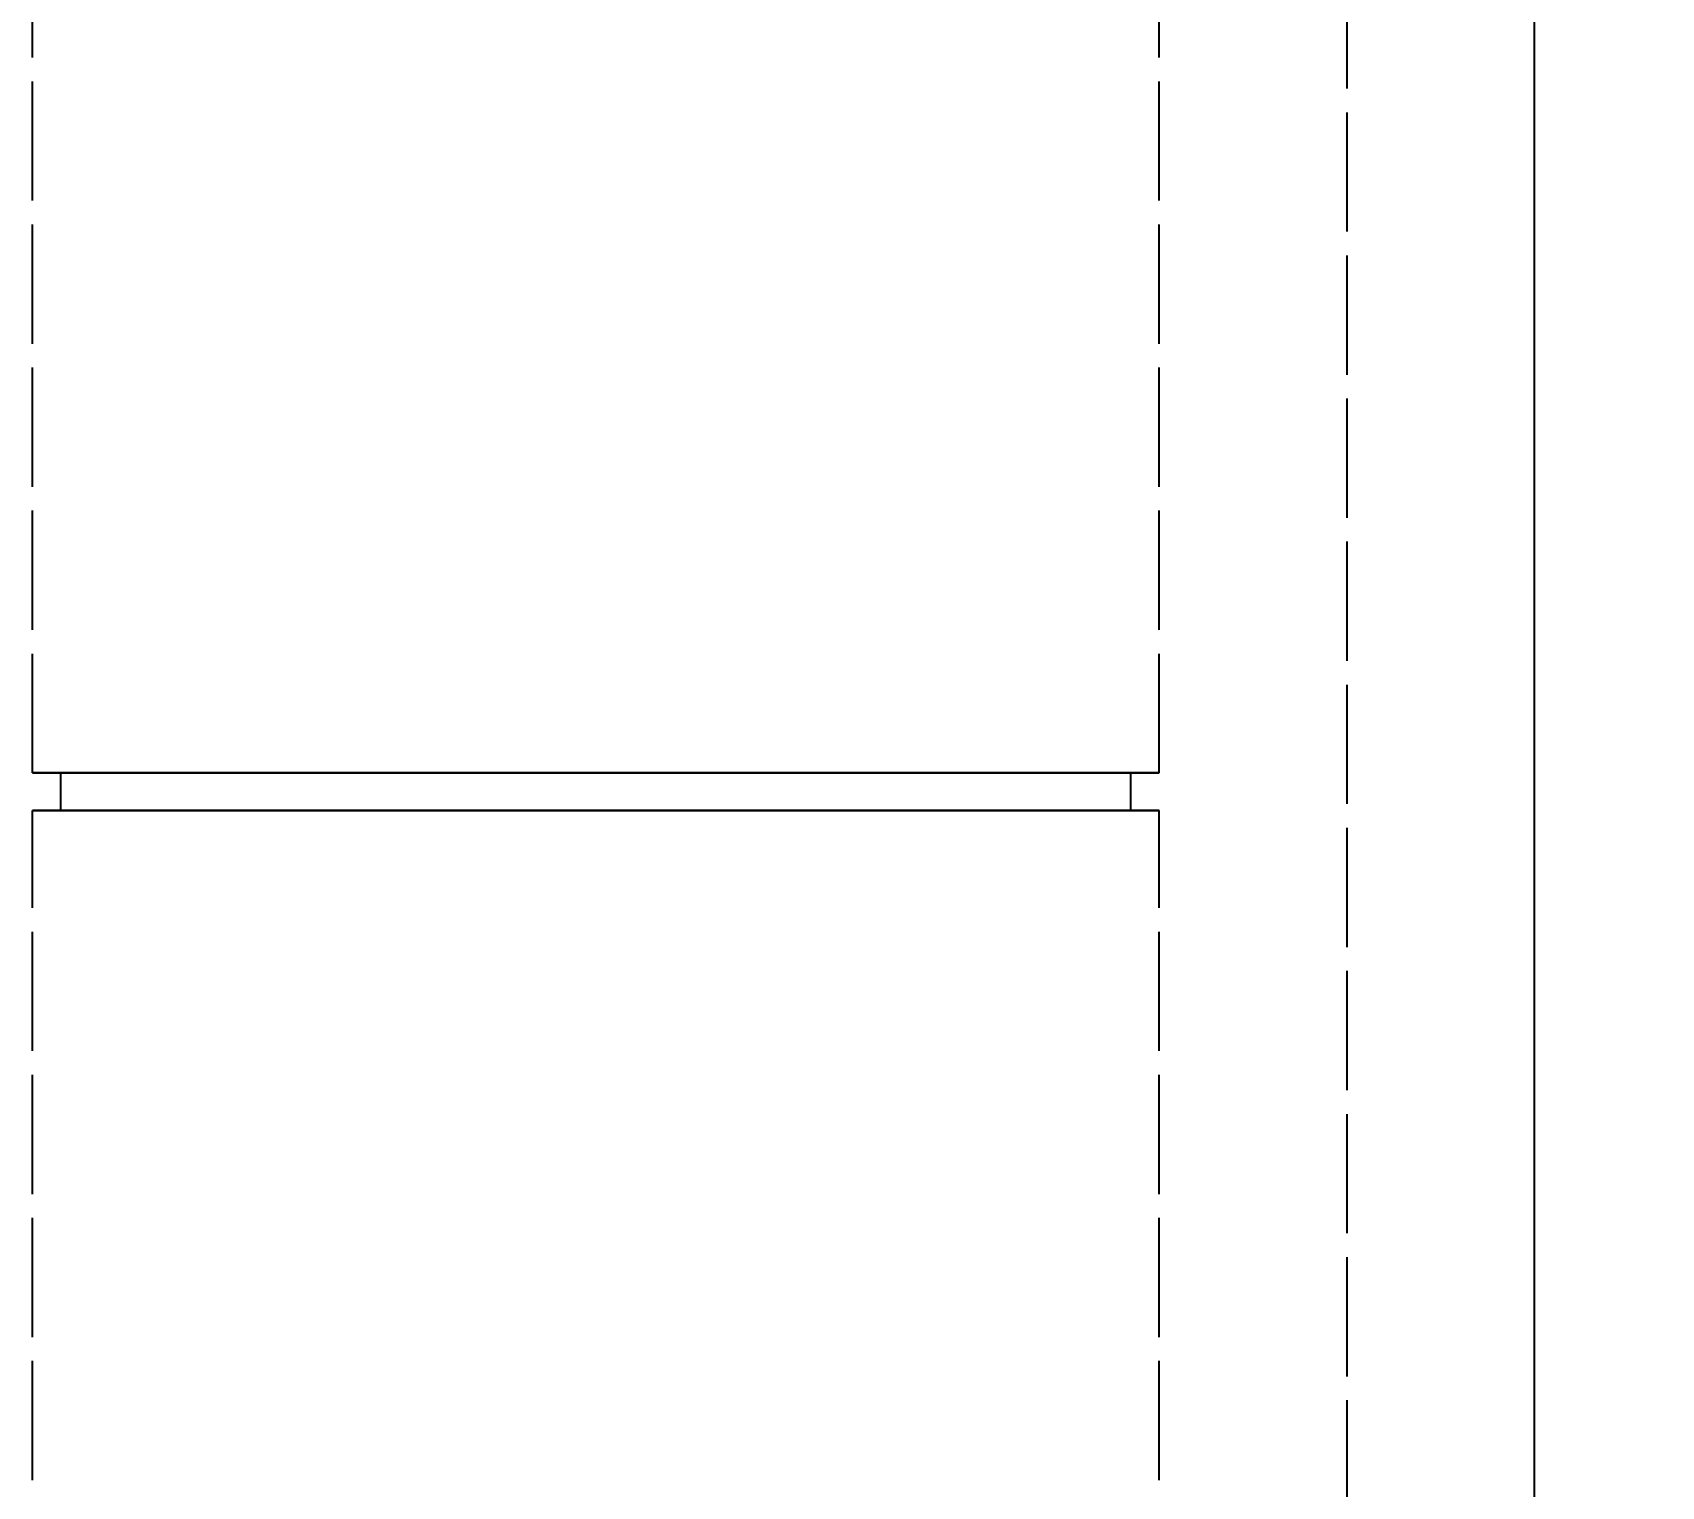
# Model space of a CAD drawing. Header units: millimetres. Extents: x -13 to 272, y -50 to 160.
# Drawn here: x 33.25 to 50.6, y 113.11 to 128.6 of the extents above; entities that cross this region are included whole.
import ezdxf

# ---------------------------------------------------------------- set-up
doc = ezdxf.new("R2010")
doc.units = ezdxf.units.MM
doc.linetypes.add('DASHED', pattern=[1.524, 1.27, -0.254])
for name, color, linetype in [('DIMS', 3, 'CONTINUOUS'), ('HIDDEN', 8, 'DASHED'), ('VISIBLE', 7, 'CONTINUOUS')]:
    doc.layers.add(name, color=color, linetype=linetype)
doc.styles.add('OpenSansCondensed-Light', font='OpenSansCondensed-Light.ttf')
doc.dimstyles.new('EZDXF', dxfattribs={"dimtxt": 0.25, "dimasz": 0.175, "dimexe": 0.375, "dimexo": 0.125, "dimgap": 0.1, "dimtad": 1, "dimlfac": 100, "dimzin": 12, "dimdsep": 46, "dimtxsty": 'OpenSansCondensed-Light', "dimblk": 'ARCHTICK', "dimcen": 2.5, "dimazin": 3, "dimtfac": 0.5, "dimtmove": 2, "dimatfit": 3})

# ---------------------------------------------------------------- blocks, each defined once
blk = doc.blocks.new('_ARCHTICK')
at = {"color": 0, "linetype": 'BYBLOCK', "const_width": 0.15}
blk.add_lwpolyline([(-0.5, -0.5), (0.5, 0.5)], dxfattribs=at)

msp = doc.modelspace()

# ---------------------------------------------------------------- linework, layer by layer
at = {"layer": 'HIDDEN'}
for points in [[(47.25, 144.51), (47.25, 105.51)], [(33.25, 120.71), (33.25, 137.51)], [(45.25, 120.71), (45.25, 137.51)], [(45.25, 120.71), (45.05952, 120.71), (44.86905, 120.71), (44.67857, 120.71), (44.4881, 120.71), (44.29762, 120.71), (44.10714, 120.71), (43.91667, 120.71), (43.72619, 120.71), (43.53571, 120.71), (43.34524, 120.71), (43.15476, 120.71), (42.96429, 120.71), (42.77381, 120.71), (42.58333, 120.71), (42.39286, 120.71), (42.20238, 120.71), (42.0119, 120.71), (41.82143, 120.71), (41.63095, 120.71), (41.44048, 120.71), (41.25, 120.71), (41.05952, 120.71), (40.86905, 120.71), (40.67857, 120.71), (40.4881, 120.71), (40.29762, 120.71), (40.10714, 120.71), (39.91667, 120.71), (39.72619, 120.71), (39.53571, 120.71), (39.34524, 120.71), (39.15476, 120.71), (38.96429, 120.71), (38.77381, 120.71), (38.58333, 120.71), (38.39286, 120.71), (38.20238, 120.71), (38.0119, 120.71), (37.82143, 120.71), (37.63095, 120.71), (37.44048, 120.71), (37.25, 120.71), (37.05952, 120.71), (36.86905, 120.71), (36.67857, 120.71), (36.4881, 120.71), (36.29762, 120.71), (36.10714, 120.71), (35.91667, 120.71), (35.72619, 120.71), (35.53571, 120.71), (35.34524, 120.71), (35.15476, 120.71), (34.96429, 120.71), (34.77381, 120.71), (34.58333, 120.71), (34.39286, 120.71), (34.20238, 120.71), (34.0119, 120.71), (33.82143, 120.71), (33.63095, 120.71), (33.44048, 120.71), (33.25, 120.71)], [(33.25, 120.71), (33.44048, 120.71), (33.63095, 120.71), (33.82143, 120.71), (34.0119, 120.71), (34.20238, 120.71), (34.39286, 120.71), (34.58333, 120.71), (34.77381, 120.71), (34.96429, 120.71), (35.15476, 120.71), (35.34524, 120.71), (35.53571, 120.71), (35.72619, 120.71), (35.91667, 120.71), (36.10714, 120.71), (36.29762, 120.71), (36.4881, 120.71), (36.67857, 120.71), (36.86905, 120.71), (37.05952, 120.71), (37.25, 120.71), (37.44048, 120.71), (37.63095, 120.71), (37.82143, 120.71), (38.0119, 120.71), (38.20238, 120.71), (38.39286, 120.71), (38.58333, 120.71), (38.77381, 120.71), (38.96429, 120.71), (39.15476, 120.71), (39.34524, 120.71), (39.53571, 120.71), (39.72619, 120.71), (39.91667, 120.71), (40.10714, 120.71), (40.29762, 120.71), (40.4881, 120.71), (40.67857, 120.71), (40.86905, 120.71), (41.05952, 120.71), (41.25, 120.71), (41.44048, 120.71), (41.63095, 120.71), (41.82143, 120.71), (42.0119, 120.71), (42.20238, 120.71), (42.39286, 120.71), (42.58333, 120.71), (42.77381, 120.71), (42.96429, 120.71), (43.15476, 120.71), (43.34524, 120.71), (43.53571, 120.71), (43.72619, 120.71), (43.91667, 120.71), (44.10714, 120.71), (44.29762, 120.71), (44.4881, 120.71), (44.67857, 120.71), (44.86905, 120.71), (45.05952, 120.71), (45.25, 120.71)], [(44.95, 120.71), (44.76905, 120.71), (44.5881, 120.71), (44.40714, 120.71), (44.22619, 120.71), (44.04524, 120.71), (43.86429, 120.71), (43.68333, 120.71), (43.50238, 120.71), (43.32143, 120.71), (43.14048, 120.71), (42.95952, 120.71), (42.77857, 120.71), (42.59762, 120.71), (42.41667, 120.71), (42.23571, 120.71), (42.05476, 120.71), (41.87381, 120.71), (41.69286, 120.71), (41.5119, 120.71), (41.33095, 120.71), (41.15, 120.71), (40.96905, 120.71), (40.7881, 120.71), (40.60714, 120.71), (40.42619, 120.71), (40.24524, 120.71), (40.06429, 120.71), (39.88333, 120.71), (39.70238, 120.71), (39.52143, 120.71), (39.34048, 120.71), (39.15952, 120.71), (38.97857, 120.71), (38.79762, 120.71), (38.61667, 120.71), (38.43571, 120.71), (38.25476, 120.71), (38.07381, 120.71), (37.89286, 120.71), (37.7119, 120.71), (37.53095, 120.71), (37.35, 120.71), (37.16905, 120.71), (36.9881, 120.71), (36.80714, 120.71), (36.62619, 120.71), (36.44524, 120.71), (36.26429, 120.71), (36.08333, 120.71), (35.90238, 120.71), (35.72143, 120.71), (35.54048, 120.71), (35.35952, 120.71), (35.17857, 120.71), (34.99762, 120.71), (34.81667, 120.71), (34.63571, 120.71), (34.45476, 120.71), (34.27381, 120.71), (34.09286, 120.71), (33.9119, 120.71), (33.73095, 120.71), (33.55, 120.71)], [(33.55, 120.71), (33.73095, 120.71), (33.9119, 120.71), (34.09286, 120.71), (34.27381, 120.71), (34.45476, 120.71), (34.63571, 120.71), (34.81667, 120.71), (34.99762, 120.71), (35.17857, 120.71), (35.35952, 120.71), (35.54048, 120.71), (35.72143, 120.71), (35.90238, 120.71), (36.08333, 120.71), (36.26429, 120.71), (36.44524, 120.71), (36.62619, 120.71), (36.80714, 120.71), (36.9881, 120.71), (37.16905, 120.71), (37.35, 120.71), (37.53095, 120.71), (37.7119, 120.71), (37.89286, 120.71), (38.07381, 120.71), (38.25476, 120.71), (38.43571, 120.71), (38.61667, 120.71), (38.79762, 120.71), (38.97857, 120.71), (39.15952, 120.71), (39.34048, 120.71), (39.52143, 120.71), (39.70238, 120.71), (39.88333, 120.71), (40.06429, 120.71), (40.24524, 120.71), (40.42619, 120.71), (40.60714, 120.71), (40.7881, 120.71), (40.96905, 120.71), (41.15, 120.71), (41.33095, 120.71), (41.5119, 120.71), (41.69286, 120.71), (41.87381, 120.71), (42.05476, 120.71), (42.23571, 120.71), (42.41667, 120.71), (42.59762, 120.71), (42.77857, 120.71), (42.95952, 120.71), (43.14048, 120.71), (43.32143, 120.71), (43.50238, 120.71), (43.68333, 120.71), (43.86429, 120.71), (44.04524, 120.71), (44.22619, 120.71), (44.40714, 120.71), (44.5881, 120.71), (44.76905, 120.71), (44.95, 120.71)], [(33.55, 120.31), (33.55, 120.71)], [(44.95, 120.31), (44.95, 120.71)], [(45.25, 120.31), (45.05952, 120.31), (44.86905, 120.31), (44.67857, 120.31), (44.4881, 120.31), (44.29762, 120.31), (44.10714, 120.31), (43.91667, 120.31), (43.72619, 120.31), (43.53571, 120.31), (43.34524, 120.31), (43.15476, 120.31), (42.96429, 120.31), (42.77381, 120.31), (42.58333, 120.31), (42.39286, 120.31), (42.20238, 120.31), (42.0119, 120.31), (41.82143, 120.31), (41.63095, 120.31), (41.44048, 120.31), (41.25, 120.31), (41.05952, 120.31), (40.86905, 120.31), (40.67857, 120.31), (40.4881, 120.31), (40.29762, 120.31), (40.10714, 120.31), (39.91667, 120.31), (39.72619, 120.31), (39.53571, 120.31), (39.34524, 120.31), (39.15476, 120.31), (38.96429, 120.31), (38.77381, 120.31), (38.58333, 120.31), (38.39286, 120.31), (38.20238, 120.31), (38.0119, 120.31), (37.82143, 120.31), (37.63095, 120.31), (37.44048, 120.31), (37.25, 120.31), (37.05952, 120.31), (36.86905, 120.31), (36.67857, 120.31), (36.4881, 120.31), (36.29762, 120.31), (36.10714, 120.31), (35.91667, 120.31), (35.72619, 120.31), (35.53571, 120.31), (35.34524, 120.31), (35.15476, 120.31), (34.96429, 120.31), (34.77381, 120.31), (34.58333, 120.31), (34.39286, 120.31), (34.20238, 120.31), (34.0119, 120.31), (33.82143, 120.31), (33.63095, 120.31), (33.44048, 120.31), (33.25, 120.31)], [(33.25, 120.31), (33.44048, 120.31), (33.63095, 120.31), (33.82143, 120.31), (34.0119, 120.31), (34.20238, 120.31), (34.39286, 120.31), (34.58333, 120.31), (34.77381, 120.31), (34.96429, 120.31), (35.15476, 120.31), (35.34524, 120.31), (35.53571, 120.31), (35.72619, 120.31), (35.91667, 120.31), (36.10714, 120.31), (36.29762, 120.31), (36.4881, 120.31), (36.67857, 120.31), (36.86905, 120.31), (37.05952, 120.31), (37.25, 120.31), (37.44048, 120.31), (37.63095, 120.31), (37.82143, 120.31), (38.0119, 120.31), (38.20238, 120.31), (38.39286, 120.31), (38.58333, 120.31), (38.77381, 120.31), (38.96429, 120.31), (39.15476, 120.31), (39.34524, 120.31), (39.53571, 120.31), (39.72619, 120.31), (39.91667, 120.31), (40.10714, 120.31), (40.29762, 120.31), (40.4881, 120.31), (40.67857, 120.31), (40.86905, 120.31), (41.05952, 120.31), (41.25, 120.31), (41.44048, 120.31), (41.63095, 120.31), (41.82143, 120.31), (42.0119, 120.31), (42.20238, 120.31), (42.39286, 120.31), (42.58333, 120.31), (42.77381, 120.31), (42.96429, 120.31), (43.15476, 120.31), (43.34524, 120.31), (43.53571, 120.31), (43.72619, 120.31), (43.91667, 120.31), (44.10714, 120.31), (44.29762, 120.31), (44.4881, 120.31), (44.67857, 120.31), (44.86905, 120.31), (45.05952, 120.31), (45.25, 120.31)], [(33.25, 102.51), (33.25, 120.31)], [(44.95, 120.31), (44.76905, 120.31), (44.5881, 120.31), (44.40714, 120.31), (44.22619, 120.31), (44.04524, 120.31), (43.86429, 120.31), (43.68333, 120.31), (43.50238, 120.31), (43.32143, 120.31), (43.14048, 120.31), (42.95952, 120.31), (42.77857, 120.31), (42.59762, 120.31), (42.41667, 120.31), (42.23571, 120.31), (42.05476, 120.31), (41.87381, 120.31), (41.69286, 120.31), (41.5119, 120.31), (41.33095, 120.31), (41.15, 120.31), (40.96905, 120.31), (40.7881, 120.31), (40.60714, 120.31), (40.42619, 120.31), (40.24524, 120.31), (40.06429, 120.31), (39.88333, 120.31), (39.70238, 120.31), (39.52143, 120.31), (39.34048, 120.31), (39.15952, 120.31), (38.97857, 120.31), (38.79762, 120.31), (38.61667, 120.31), (38.43571, 120.31), (38.25476, 120.31), (38.07381, 120.31), (37.89286, 120.31), (37.7119, 120.31), (37.53095, 120.31), (37.35, 120.31), (37.16905, 120.31), (36.9881, 120.31), (36.80714, 120.31), (36.62619, 120.31), (36.44524, 120.31), (36.26429, 120.31), (36.08333, 120.31), (35.90238, 120.31), (35.72143, 120.31), (35.54048, 120.31), (35.35952, 120.31), (35.17857, 120.31), (34.99762, 120.31), (34.81667, 120.31), (34.63571, 120.31), (34.45476, 120.31), (34.27381, 120.31), (34.09286, 120.31), (33.9119, 120.31), (33.73095, 120.31), (33.55, 120.31)], [(33.55, 120.31), (33.73095, 120.31), (33.9119, 120.31), (34.09286, 120.31), (34.27381, 120.31), (34.45476, 120.31), (34.63571, 120.31), (34.81667, 120.31), (34.99762, 120.31), (35.17857, 120.31), (35.35952, 120.31), (35.54048, 120.31), (35.72143, 120.31), (35.90238, 120.31), (36.08333, 120.31), (36.26429, 120.31), (36.44524, 120.31), (36.62619, 120.31), (36.80714, 120.31), (36.9881, 120.31), (37.16905, 120.31), (37.35, 120.31), (37.53095, 120.31), (37.7119, 120.31), (37.89286, 120.31), (38.07381, 120.31), (38.25476, 120.31), (38.43571, 120.31), (38.61667, 120.31), (38.79762, 120.31), (38.97857, 120.31), (39.15952, 120.31), (39.34048, 120.31), (39.52143, 120.31), (39.70238, 120.31), (39.88333, 120.31), (40.06429, 120.31), (40.24524, 120.31), (40.42619, 120.31), (40.60714, 120.31), (40.7881, 120.31), (40.96905, 120.31), (41.15, 120.31), (41.33095, 120.31), (41.5119, 120.31), (41.69286, 120.31), (41.87381, 120.31), (42.05476, 120.31), (42.23571, 120.31), (42.41667, 120.31), (42.59762, 120.31), (42.77857, 120.31), (42.95952, 120.31), (43.14048, 120.31), (43.32143, 120.31), (43.50238, 120.31), (43.68333, 120.31), (43.86429, 120.31), (44.04524, 120.31), (44.22619, 120.31), (44.40714, 120.31), (44.5881, 120.31), (44.76905, 120.31), (44.95, 120.31)], [(45.25, 102.51), (45.25, 120.31)]]:
    msp.add_lwpolyline(points, dxfattribs=at)
at = {"layer": 'VISIBLE'}
msp.add_lwpolyline([(49.25, 105.51), (49.25, 146.01)], dxfattribs=at)

# ---------------------------------------------------------------- dimensions: what is measured, and where the dimension line sits
at = {"layer": 'DIMS'}
for base, p2 in [((54.75, 100.51), (49.75, 146.01)), ((61.75, 100.51), (49.75, 144.01))]:
    msp.add_linear_dim(base=base, p1=(49.75, 100.51), p2=p2, angle=90, dimstyle='EZDXF', override={"dimtxt": 1.6, "dimasz": 1, "dimexe": 0.6, "dimexo": 0.5, "dimdec": 2}, dxfattribs=at).render()

doc.saveas('drawing.dxf')
